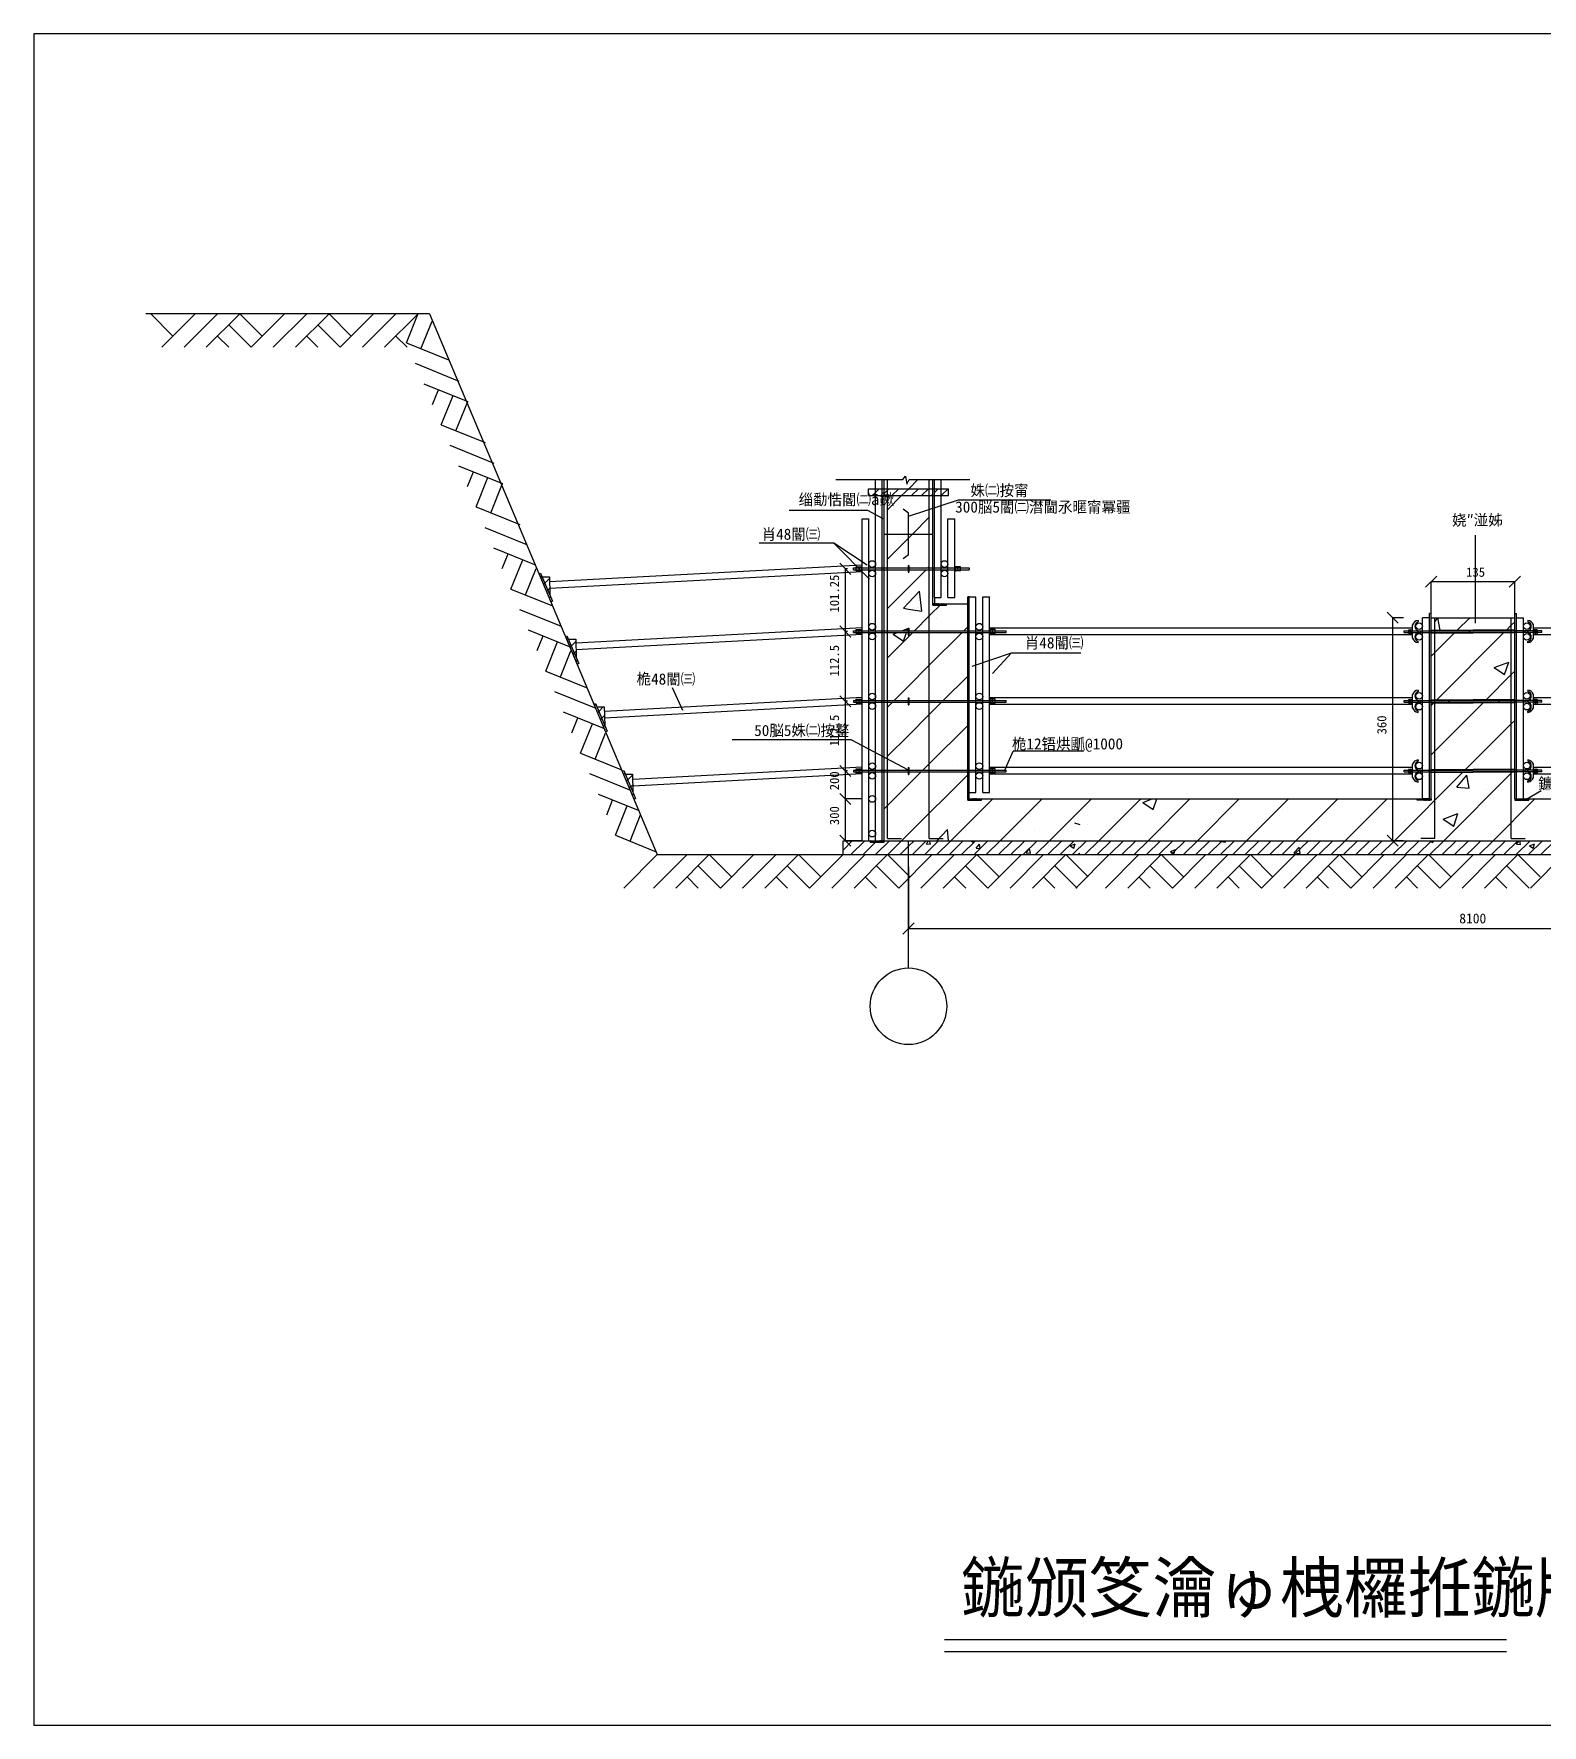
# Model space of a CAD drawing. Header units: metres. Extents: x 0 to 193, y 0 to 136.
# Drawn here: x 0 to 121.7, y 0 to 136.5 of the extents above; entities that cross this region are included whole.
import ezdxf

# ---------------------------------------------------------------- set-up
doc = ezdxf.new("R2010")
doc.units = ezdxf.units.M
doc.layers.add(' ', color=7, linetype='Continuous')

msp = doc.modelspace()

# ---------------------------------------------------------------- linework, layer by layer
at = {"layer": ' '}
for p, q in [((31.93, 113.9), (9.05, 113.9)), ((31.93, 113.9), (50.31, 70.26)), ((64.71, 100.53), (70.12, 100.53)), ((67.35, 99.79), (73.81, 99.79)), ((67.35, 99.23), (67.35, 99.79)), ((67.35, 99.72), (67.41, 99.79)), ((67.91, 99.49), (68.21, 99.79)), ((67.93, 71.38), (67.93, 100.53)), ((68.47, 71.38), (68.47, 100.53)), ((68.61, 71.38), (68.61, 100.53)), ((68.61, 99.39), (68.89, 99.67)), ((68.89, 71.55), (68.89, 100.53)), ((68.89, 99.67), (69, 99.79)), ((69.24, 99.23), (69.8, 99.79)), ((70.03, 99.23), (70.6, 99.79)), ((70.12, 100.53), (70.35, 100.79)), ((70.35, 100.79), (70.45, 100.16)), ((70.45, 100.16), (70.63, 100.53)), ((70.6, 99.79), (71.34, 100.53)), ((70.63, 100.53), (75.53, 100.53)), ((70.83, 99.23), (71.39, 99.79)), ((71.62, 99.23), (72.19, 99.79)), ((72.26, 71.55), (72.26, 100.53)), ((72.55, 90.51), (72.55, 100.53)), ((72.68, 91.01), (72.68, 100.53)), ((72.68, 99.49), (72.98, 99.79)), ((73.22, 91.01), (73.22, 100.53)), ((73.24, 99.26), (73.78, 99.79)), ((73.81, 99.23), (73.81, 99.79)), ((67.35, 99.23), (73.81, 99.23)), ((67.65, 99.23), (67.91, 99.49)), ((68.44, 99.23), (68.47, 99.26)), ((68.89, 98.08), (70.03, 99.23)), ((70.58, 97.57), (74.63, 98.88)), ((72.42, 99.23), (72.55, 99.35)), ((73.22, 99.23), (73.24, 99.26)), ((74.63, 98.88), (82.08, 98.88)), ((67.3, 98.03), (60.95, 98.03)), ((66.85, 71.38), (66.85, 97.35)), ((66.85, 97.35), (67.39, 97.35)), ((68.54, 97.35), (67.3, 98.03)), ((67.39, 71.38), (67.39, 97.35)), ((70.58, 97.82), (70.16, 98.14)), ((70.58, 94.45), (70.58, 97.82)), ((70.92, 96.13), (72.26, 97.48)), ((73.77, 91.01), (73.77, 97.35)), ((73.77, 97.35), (74.31, 97.35)), ((74.31, 91.01), (74.31, 97.35)), ((68.61, 96.13), (72.55, 96.13)), ((68.89, 94.11), (70.55, 95.77)), ((70.6, 95.82), (70.92, 96.13)), ((116.34, 88.94), (116.34, 96.05)), ((64.55, 95.4), (58.54, 95.4)), ((67.26, 93.61), (64.55, 95.4)), ((64.55, 95.4), (67.44, 92.49)), ((69.81, 95.01), (69.81, 95.01)), ((70.58, 94.45), (70.16, 94.13)), ((40.77, 92.91), (40.9, 92.96)), ((40.77, 92.91), (41.72, 90.66)), ((40.9, 92.96), (41.85, 90.71)), ((66.85, 93.63), (41.62, 92.27)), ((66.85, 93.09), (41.63, 91.73)), ((66.14, 93.39), (75.49, 93.39)), ((66.14, 93.25), (66.14, 93.39)), ((66.14, 93.25), (75.49, 93.25)), ((66.37, 93.49), (66.6, 93.49)), ((66.37, 93.15), (66.37, 93.49)), ((66.37, 93.15), (66.6, 93.15)), ((66.6, 93.49), (66.82, 93.49)), ((66.6, 93.15), (66.6, 93.49)), ((66.6, 93.15), (66.6, 93.49)), ((66.6, 93.15), (66.82, 93.15)), ((66.82, 93.52), (66.85, 93.52)), ((66.82, 93.52), (66.82, 93.12)), ((66.82, 93.15), (66.82, 93.49)), ((66.82, 93.12), (66.85, 93.12)), ((66.85, 93.15), (66.85, 93.49)), ((70.55, 93.6), (70.55, 93.04)), ((70.55, 93.6), (70.6, 93.6)), ((70.55, 93.04), (70.6, 93.04)), ((70.58, 91.82), (72.01, 93.25)), ((70.6, 93.6), (70.6, 93.04)), ((72.15, 93.39), (72.26, 93.5)), ((74.34, 93.52), (74.31, 93.52)), ((74.31, 93.15), (74.31, 93.49)), ((74.34, 93.12), (74.31, 93.12)), ((74.34, 93.52), (74.34, 93.12)), ((74.56, 93.49), (74.34, 93.49)), ((74.34, 93.15), (74.34, 93.49)), ((74.56, 93.15), (74.34, 93.15)), ((74.56, 93.15), (74.56, 93.49)), ((74.79, 93.49), (74.56, 93.49)), ((74.79, 93.15), (74.56, 93.15)), ((74.79, 93.15), (74.79, 93.49)), ((75.49, 93.39), (75.49, 93.25)), ((40.89, 92.63), (41, 92.73)), ((41.02, 92.68), (41.61, 92.68)), ((41.13, 92.07), (41.23, 92.17)), ((41.23, 92.17), (41.61, 92.55)), ((41.37, 91.51), (41.47, 91.61)), ((41.47, 91.61), (41.63, 91.77)), ((41.61, 92.68), (41.64, 91.2)), ((68.89, 90.13), (70.58, 91.82)), ((70.58, 90.57), (71.48, 91.51)), ((71.67, 89.91), (71.48, 91.51)), ((41.6, 90.95), (41.7, 91.05)), ((41.72, 90.66), (41.85, 90.71)), ((70.17, 90.14), (70.58, 90.57)), ((70.17, 90.14), (70.58, 90.08)), ((71.3, 90.21), (71.3, 90.21)), ((72.26, 89.53), (73.25, 90.51)), ((72.54, 90.51), (72.54, 90.4)), ((72.64, 90.4), (72.54, 90.5)), ((72.62, 90.4), (72.54, 90.48)), ((72.6, 90.4), (72.54, 90.46)), ((72.58, 90.4), (72.54, 90.44)), ((72.56, 90.4), (72.54, 90.42)), ((72.54, 90.4), (73.66, 90.4)), ((72.54, 90.4), (72.54, 90.4)), ((72.55, 90.51), (75.36, 90.51)), ((72.68, 90.51), (72.55, 90.51)), ((72.66, 90.4), (72.55, 90.51)), ((72.68, 90.4), (72.56, 90.51)), ((72.7, 90.4), (72.58, 90.51)), ((72.72, 90.4), (72.6, 90.51)), ((72.74, 90.4), (72.62, 90.51)), ((72.76, 90.4), (72.64, 90.51)), ((72.78, 90.4), (72.66, 90.51)), ((72.68, 91.01), (73.22, 91.01)), ((72.68, 91.01), (72.68, 90.51)), ((72.8, 90.4), (72.68, 90.51)), ((72.82, 90.4), (72.7, 90.51)), ((72.84, 90.4), (72.72, 90.51)), ((72.86, 90.4), (72.74, 90.51)), ((72.88, 90.4), (72.76, 90.51)), ((72.9, 90.4), (72.78, 90.51)), ((72.92, 90.4), (72.8, 90.51)), ((72.94, 90.4), (72.82, 90.51)), ((72.96, 90.4), (72.84, 90.51)), ((72.98, 90.4), (72.86, 90.51)), ((73, 90.4), (72.88, 90.51)), ((73.02, 90.4), (72.9, 90.51)), ((73.04, 90.4), (72.92, 90.51)), ((73.06, 90.4), (72.94, 90.51)), ((73.08, 90.4), (72.96, 90.51)), ((73.1, 90.4), (72.98, 90.51)), ((73.12, 90.4), (73, 90.51)), ((73.13, 90.4), (73.02, 90.51)), ((73.15, 90.4), (73.04, 90.51)), ((73.17, 90.4), (73.06, 90.51)), ((73.19, 90.4), (73.08, 90.51)), ((73.21, 90.4), (73.1, 90.51)), ((73.23, 90.4), (73.12, 90.51)), ((73.25, 90.4), (73.14, 90.51)), ((73.27, 90.4), (73.16, 90.51)), ((73.29, 90.4), (73.18, 90.51)), ((73.31, 90.4), (73.2, 90.51)), ((73.33, 90.4), (73.22, 90.51)), ((73.35, 90.4), (73.24, 90.51)), ((73.37, 90.4), (73.26, 90.51)), ((73.39, 90.4), (73.28, 90.51)), ((73.41, 90.4), (73.3, 90.51)), ((73.43, 90.4), (73.32, 90.51)), ((73.45, 90.4), (73.34, 90.51)), ((73.47, 90.4), (73.36, 90.51)), ((73.49, 90.4), (73.38, 90.51)), ((73.51, 90.4), (73.4, 90.51)), ((73.53, 90.4), (73.42, 90.51)), ((73.55, 90.4), (73.44, 90.51)), ((73.57, 90.4), (73.46, 90.51)), ((73.59, 90.4), (73.48, 90.51)), ((73.61, 90.4), (73.5, 90.51)), ((73.63, 90.4), (73.52, 90.51)), ((73.65, 90.4), (73.54, 90.51)), ((73.66, 90.41), (73.56, 90.51)), ((73.66, 90.43), (73.58, 90.51)), ((73.66, 90.45), (73.6, 90.51)), ((73.66, 90.47), (73.62, 90.51)), ((73.66, 90.49), (73.64, 90.51)), ((73.66, 90.4), (73.66, 90.51)), ((73.66, 90.51), (73.66, 90.51)), ((73.77, 91.01), (74.31, 91.01)), ((75.36, 74.76), (75.36, 91.06)), ((75.49, 91.06), (75.36, 91.06)), ((75.36, 74.76), (75.36, 90.51)), ((75.49, 74.76), (75.49, 91.06)), ((75.49, 91.06), (76.03, 91.06)), ((76.03, 75.27), (76.03, 91.06)), ((76.57, 75.27), (76.57, 91.06)), ((76.57, 91.06), (77.11, 91.06)), ((77.11, 75.27), (77.11, 91.06)), ((70.58, 90.08), (71.67, 89.91)), ((71.06, 88.33), (72.26, 89.53)), ((72.84, 89.34), (72.84, 89.34)), ((111.26, 87.72), (111.26, 88.8)), ((111.71, 89.16), (111.71, 89.06)), ((112.07, 74.76), (112.07, 89.38)), ((112.63, 89.38), (112.07, 89.38)), ((112.63, 74.76), (112.63, 89.72)), ((112.76, 89.72), (112.63, 89.72)), ((112.76, 74.76), (112.76, 89.72)), ((112.76, 74.76), (112.76, 89.38)), ((112.76, 89.38), (119.51, 89.38)), ((113.05, 71.55), (113.05, 89.38)), ((113.05, 89.05), (113.3, 89.36)), ((113.49, 88.37), (113.3, 89.36)), ((114.86, 88.37), (115.87, 89.38)), ((115.17, 88.84), (115.17, 88.84)), ((118.84, 88.37), (119.23, 88.77)), ((119.23, 71.55), (119.23, 89.38)), ((119.23, 88.77), (119.51, 89.05)), ((119.51, 74.76), (119.51, 89.72)), ((119.51, 89.72), (119.65, 89.72)), ((119.51, 74.76), (119.51, 89.38)), ((119.51, 74.76), (119.51, 89.38)), ((119.65, 74.76), (119.65, 89.72)), ((119.65, 89.38), (120.21, 89.38)), ((120.21, 74.76), (120.21, 89.38)), ((120.57, 89.16), (120.57, 89.06)), ((121.02, 87.72), (121.02, 88.8)), ((42.9, 87.87), (43.02, 87.92)), ((42.9, 87.87), (43.85, 85.62)), ((43.02, 87.92), (43.97, 85.67)), ((43.04, 87.54), (43.14, 87.64)), ((43.14, 87.64), (43.74, 87.64)), ((43.37, 87.08), (43.74, 87.45)), ((66.85, 88.56), (43.74, 87.32)), ((43.74, 87.64), (43.77, 86.15)), ((66.85, 88.02), (43.75, 86.78)), ((66.14, 88.33), (78.47, 88.33)), ((66.14, 88.19), (66.14, 88.33)), ((66.14, 88.19), (78.47, 88.19)), ((66.37, 88.43), (66.6, 88.43)), ((66.37, 88.09), (66.37, 88.43)), ((66.37, 88.09), (66.6, 88.09)), ((66.6, 88.43), (66.82, 88.43)), ((66.6, 88.09), (66.6, 88.43)), ((66.6, 88.09), (66.82, 88.09)), ((66.82, 88.46), (66.82, 88.06)), ((66.82, 88.46), (66.85, 88.46)), ((66.82, 88.09), (66.82, 88.43)), ((66.82, 88.06), (66.85, 88.06)), ((68.89, 86.15), (70.58, 87.84)), ((69.34, 88.05), (69.7, 88.19)), ((69.34, 88.05), (70.18, 87.49)), ((70.05, 88.33), (70.52, 88.51)), ((70.18, 87.49), (70.42, 88.19)), ((70.46, 88.33), (70.52, 88.51)), ((70.55, 88.54), (70.55, 87.98)), ((70.55, 88.54), (70.6, 88.54)), ((70.55, 87.98), (70.6, 87.98)), ((70.58, 87.84), (70.93, 88.19)), ((70.6, 88.54), (70.6, 87.98)), ((72.26, 85.55), (74.91, 88.19)), ((75.04, 88.33), (75.36, 88.64)), ((111.26, 88.53), (77.11, 88.53)), ((77.14, 88.46), (77.11, 88.46)), ((77.14, 88.06), (77.11, 88.06)), ((111.26, 87.99), (77.11, 87.99)), ((77.14, 88.46), (77.14, 88.06)), ((77.37, 88.43), (77.14, 88.43)), ((77.14, 88.09), (77.14, 88.43)), ((77.37, 88.09), (77.14, 88.09)), ((77.59, 88.43), (77.37, 88.43)), ((77.37, 88.09), (77.37, 88.43)), ((77.59, 88.09), (77.37, 88.09)), ((77.59, 88.09), (77.59, 88.43)), ((78.47, 88.19), (78.47, 88.33)), ((110.58, 88.33), (116.14, 88.33)), ((110.58, 88.33), (111.05, 88.33)), ((110.58, 88.19), (110.58, 88.33)), ((110.58, 88.19), (116.14, 88.19)), ((110.58, 88.19), (111.05, 88.19)), ((110.99, 88.39), (111.12, 88.39)), ((110.99, 88.26), (111.12, 88.26)), ((110.99, 88.12), (111.12, 88.12)), ((111.12, 88.39), (111.26, 88.39)), ((111.12, 88.26), (111.26, 88.26)), ((111.12, 88.12), (111.26, 88.12)), ((111.71, 88.33), (112.07, 88.33)), ((111.71, 88.33), (111.71, 88.19)), ((111.71, 88.24), (111.72, 88.26)), ((111.71, 88.19), (112.07, 88.19)), ((111.71, 87.36), (111.71, 87.46)), ((111.72, 88.26), (111.79, 88.33)), ((111.86, 88.19), (111.92, 88.26)), ((111.92, 88.26), (111.99, 88.33)), ((112.05, 88.19), (112.07, 88.2)), ((112.76, 88.37), (116.14, 88.37)), ((112.76, 88.15), (116.14, 88.15)), ((113.05, 86.56), (114.64, 88.15)), ((113.21, 82.75), (118.61, 88.15)), ((115.76, 88.15), (115.81, 88.19)), ((115.81, 88.19), (115.94, 88.33)), ((115.94, 88.33), (115.99, 88.37)), ((119.51, 88.37), (116.14, 88.37)), ((121.7, 88.33), (116.14, 88.33)), ((121.7, 88.19), (116.14, 88.19)), ((119.51, 88.15), (116.14, 88.15)), ((120.57, 88.33), (120.21, 88.33)), ((120.22, 88.19), (120.21, 88.2)), ((120.57, 88.19), (120.21, 88.19)), ((120.35, 88.26), (120.29, 88.33)), ((120.42, 88.19), (120.35, 88.26)), ((120.55, 88.26), (120.49, 88.33)), ((120.57, 88.24), (120.55, 88.26)), ((120.57, 88.33), (120.57, 88.19)), ((120.57, 87.36), (120.57, 87.46)), ((155.69, 88.53), (121.02, 88.53)), ((121.16, 88.39), (121.02, 88.39)), ((121.16, 88.26), (121.02, 88.26)), ((121.16, 88.12), (121.02, 88.12)), ((155.69, 87.99), (121.02, 87.99)), ((121.29, 88.39), (121.16, 88.39)), ((121.29, 88.26), (121.16, 88.26)), ((121.29, 88.12), (121.16, 88.12)), ((121.7, 88.33), (121.22, 88.33)), ((121.7, 88.19), (121.22, 88.19)), ((121.7, 88.19), (121.7, 88.33)), ((43.27, 86.98), (43.37, 87.08)), ((43.51, 86.42), (43.61, 86.52)), ((43.61, 86.52), (43.76, 86.67)), ((75.71, 85.46), (78.89, 86.54)), ((78.89, 86.54), (77.37, 84.87)), ((78.89, 86.54), (84.48, 86.54)), ((112.76, 86.27), (113.05, 86.56)), ((43.74, 85.86), (43.85, 85.96)), ((43.85, 85.62), (43.97, 85.67)), ((70.58, 83.86), (72.26, 85.55)), ((73.39, 82.7), (75.36, 84.67)), ((117.19, 82.75), (119.23, 84.79)), ((117.85, 85.35), (119.03, 85.8)), ((117.85, 85.35), (118.69, 84.79)), ((118.69, 84.79), (119.03, 85.8)), ((119.23, 84.79), (119.51, 85.07)), ((52.38, 81.88), (51.54, 83.71)), ((69.42, 82.7), (70.58, 83.86)), ((70.08, 84.12), (70.08, 84.12)), ((111.71, 83.53), (111.71, 83.43)), ((120.57, 83.53), (120.57, 83.43)), ((45.2, 82.41), (45.32, 82.46)), ((45.2, 82.41), (46.14, 80.16)), ((45.25, 82.28), (45.35, 82.38)), ((45.32, 82.46), (46.27, 80.21)), ((45.44, 82.18), (46.03, 82.18)), ((45.59, 81.82), (45.95, 82.18)), ((46.03, 82.18), (46.07, 80.69)), ((66.85, 82.94), (46.04, 81.82)), ((66.85, 82.4), (46.05, 81.28)), ((66.14, 82.7), (78.47, 82.7)), ((66.14, 82.7), (66.14, 82.57)), ((66.14, 82.57), (78.47, 82.57)), ((66.37, 82.47), (66.37, 82.8)), ((66.37, 82.8), (66.6, 82.8)), ((66.37, 82.47), (66.6, 82.47)), ((66.6, 82.8), (66.82, 82.8)), ((66.6, 82.47), (66.6, 82.8)), ((66.6, 82.47), (66.82, 82.47)), ((66.82, 82.84), (66.82, 82.43)), ((66.82, 82.84), (66.85, 82.84)), ((66.82, 82.47), (66.82, 82.8)), ((66.82, 82.43), (66.85, 82.43)), ((68.89, 82.17), (69.28, 82.57)), ((70.55, 82.92), (70.6, 82.92)), ((70.55, 82.92), (70.55, 82.35)), ((70.55, 82.35), (70.6, 82.35)), ((70.6, 82.92), (70.6, 82.35)), ((72.26, 81.57), (73.26, 82.57)), ((72.62, 83.24), (72.62, 83.24)), ((111.26, 82.9), (77.11, 82.9)), ((77.14, 82.84), (77.11, 82.84)), ((77.14, 82.43), (77.11, 82.43)), ((111.26, 82.36), (77.11, 82.36)), ((77.14, 82.84), (77.14, 82.43)), ((77.37, 82.8), (77.14, 82.8)), ((77.14, 82.47), (77.14, 82.8)), ((77.37, 82.47), (77.14, 82.47)), ((77.59, 82.8), (77.37, 82.8)), ((77.37, 82.47), (77.37, 82.8)), ((77.59, 82.47), (77.37, 82.47)), ((77.59, 82.47), (77.59, 82.8)), ((78.47, 82.57), (78.47, 82.7)), ((110.58, 82.7), (116.14, 82.7)), ((110.58, 82.7), (111.05, 82.7)), ((110.58, 82.57), (110.58, 82.7)), ((110.58, 82.57), (116.14, 82.57)), ((110.58, 82.57), (111.05, 82.57)), ((110.99, 82.77), (111.12, 82.77)), ((110.99, 82.63), (111.12, 82.63)), ((110.99, 82.5), (111.12, 82.5)), ((111.12, 82.77), (111.26, 82.77)), ((111.12, 82.63), (111.26, 82.63)), ((111.12, 82.5), (111.26, 82.5)), ((111.26, 82.09), (111.26, 83.17)), ((111.71, 82.7), (111.71, 82.57)), ((111.71, 82.7), (112.07, 82.7)), ((111.71, 82.62), (111.72, 82.63)), ((111.71, 82.57), (112.07, 82.57)), ((111.72, 82.63), (111.79, 82.7)), ((111.86, 82.57), (111.92, 82.63)), ((111.92, 82.63), (111.99, 82.7)), ((112.05, 82.57), (112.07, 82.58)), ((112.76, 82.75), (116.14, 82.75)), ((112.76, 82.52), (116.14, 82.52)), ((112.76, 82.3), (112.99, 82.52)), ((113.05, 78.6), (116.97, 82.52)), ((114.01, 83.2), (114.01, 83.2)), ((114.16, 82.57), (114.29, 82.7)), ((115.12, 82.21), (115.12, 82.21)), ((119.51, 82.75), (116.14, 82.75)), ((121.7, 82.7), (116.14, 82.7)), ((121.7, 82.57), (116.14, 82.57)), ((119.51, 82.52), (116.14, 82.52)), ((117.12, 83.02), (117.12, 83.02)), ((118.14, 82.57), (118.27, 82.7)), ((120.57, 82.7), (120.21, 82.7)), ((120.22, 82.57), (120.21, 82.58)), ((120.57, 82.57), (120.21, 82.57)), ((120.35, 82.63), (120.29, 82.7)), ((120.42, 82.57), (120.35, 82.63)), ((120.55, 82.63), (120.49, 82.7)), ((120.57, 82.62), (120.55, 82.63)), ((120.57, 82.7), (120.57, 82.57)), ((121.02, 82.09), (121.02, 83.17)), ((155.69, 82.9), (121.02, 82.9)), ((121.16, 82.77), (121.02, 82.77)), ((121.16, 82.63), (121.02, 82.63)), ((121.16, 82.5), (121.02, 82.5)), ((155.69, 82.36), (121.02, 82.36)), ((121.29, 82.77), (121.16, 82.77)), ((121.29, 82.63), (121.16, 82.63)), ((121.29, 82.5), (121.16, 82.5)), ((121.7, 82.7), (121.22, 82.7)), ((121.7, 82.57), (121.22, 82.57)), ((121.7, 82.57), (121.7, 82.7)), ((45.49, 81.72), (45.59, 81.82)), ((45.72, 81.16), (45.83, 81.26)), ((45.83, 81.26), (46.05, 81.49)), ((45.96, 80.6), (46.06, 80.7)), ((46.06, 80.7), (46.06, 80.71)), ((70.58, 79.88), (72.26, 81.57)), ((72.26, 77.59), (75.36, 80.69)), ((111.71, 81.73), (111.71, 81.84)), ((115.54, 77.12), (119.23, 80.81)), ((119.23, 80.81), (119.51, 81.09)), ((120.57, 81.73), (120.57, 81.84)), ((46.14, 80.16), (46.27, 80.21)), ((65.96, 79.51), (56.35, 79.51)), ((70.58, 77.08), (65.96, 79.51)), ((68.89, 78.2), (70.58, 79.88)), ((70.6, 80.14), (70.6, 80.14)), ((78.33, 77.01), (79.03, 78.6)), ((84.74, 78.6), (79.03, 78.6)), ((111.71, 77.91), (111.71, 77.81)), ((112.76, 78.32), (113.05, 78.6)), ((120.57, 77.91), (120.57, 77.81)), ((47.48, 76.99), (47.6, 77.04)), ((47.48, 76.99), (48.43, 74.74)), ((47.58, 76.74), (47.69, 76.84)), ((47.6, 77.04), (48.55, 74.79)), ((47.72, 76.76), (48.32, 76.76)), ((47.92, 76.28), (48.32, 76.67)), ((48.32, 76.76), (48.35, 75.27)), ((66.85, 77.31), (48.33, 76.32)), ((66.85, 76.77), (48.34, 75.78)), ((66.14, 77.08), (78.47, 77.08)), ((66.14, 77.08), (66.14, 76.94)), ((66.14, 76.94), (78.47, 76.94)), ((66.37, 77.18), (66.6, 77.18)), ((66.37, 76.84), (66.37, 77.18)), ((66.37, 76.84), (66.6, 76.84)), ((66.6, 77.18), (66.82, 77.18)), ((66.6, 76.84), (66.6, 77.18)), ((66.6, 76.84), (66.82, 76.84)), ((66.82, 77.21), (66.85, 77.21)), ((66.82, 77.21), (66.82, 76.81)), ((66.82, 76.81), (66.85, 76.81)), ((70.55, 77.29), (70.6, 77.29)), ((70.55, 77.29), (70.55, 76.73)), ((70.55, 76.73), (70.6, 76.73)), ((70.58, 75.91), (71.61, 76.94)), ((70.58, 71.93), (75.36, 76.71)), ((70.6, 77.29), (70.6, 76.73)), ((71.75, 77.08), (72.26, 77.59)), ((72.18, 77.42), (72.18, 77.42)), ((74.57, 77.42), (74.57, 77.42)), ((74.64, 76.44), (74.64, 76.44)), ((111.26, 77.28), (77.11, 77.28)), ((77.14, 77.21), (77.11, 77.21)), ((77.14, 76.81), (77.11, 76.81)), ((111.26, 76.74), (77.11, 76.74)), ((77.14, 77.21), (77.14, 76.81)), ((77.37, 77.18), (77.14, 77.18)), ((77.37, 76.84), (77.14, 76.84)), ((77.59, 77.18), (77.37, 77.18)), ((77.37, 76.84), (77.37, 77.18)), ((77.59, 76.84), (77.37, 76.84)), ((77.59, 76.84), (77.59, 77.18)), ((78.47, 76.94), (78.47, 77.08)), ((109.81, 71.38), (115.32, 76.9)), ((110.58, 77.08), (116.14, 77.08)), ((110.58, 77.08), (111.05, 77.08)), ((110.58, 76.94), (110.58, 77.08)), ((110.58, 76.94), (116.14, 76.94)), ((110.58, 76.94), (111.05, 76.94)), ((110.99, 77.14), (111.12, 77.14)), ((110.99, 77.01), (111.12, 77.01)), ((110.99, 76.87), (111.12, 76.87)), ((111.12, 77.14), (111.26, 77.14)), ((111.12, 77.01), (111.26, 77.01)), ((111.12, 76.87), (111.26, 76.87)), ((111.26, 76.47), (111.26, 77.55)), ((111.71, 77.08), (112.07, 77.08)), ((111.71, 77.08), (111.71, 76.94)), ((111.71, 76.99), (111.72, 77.01)), ((111.71, 76.94), (112.07, 76.94)), ((111.72, 77.01), (111.79, 77.08)), ((111.86, 76.94), (111.92, 77.01)), ((111.92, 77.01), (111.99, 77.08)), ((112.05, 76.94), (112.07, 76.95)), ((112.76, 77.12), (116.14, 77.12)), ((112.76, 76.9), (116.14, 76.9)), ((113.78, 71.38), (119.3, 76.9)), ((114.83, 75.7), (115.64, 76.67)), ((115.84, 75.61), (115.64, 76.67)), ((119.51, 77.12), (116.14, 77.12)), ((121.7, 77.08), (116.14, 77.08)), ((121.7, 76.94), (116.14, 76.94)), ((119.51, 76.9), (116.14, 76.9)), ((120.57, 77.08), (120.21, 77.08)), ((120.22, 76.94), (120.21, 76.95)), ((120.57, 76.94), (120.21, 76.94)), ((120.35, 77.01), (120.29, 77.08)), ((120.42, 76.94), (120.35, 77.01)), ((120.55, 77.01), (120.49, 77.08)), ((120.57, 76.99), (120.55, 77.01)), ((120.57, 77.08), (120.57, 76.94)), ((121.02, 76.47), (121.02, 77.55)), ((155.69, 77.28), (121.02, 77.28)), ((121.16, 77.14), (121.02, 77.14)), ((121.16, 77.01), (121.02, 77.01)), ((121.16, 76.87), (121.02, 76.87)), ((155.69, 76.74), (121.02, 76.74)), ((121.29, 77.14), (121.16, 77.14)), ((121.29, 77.01), (121.16, 77.01)), ((121.29, 76.87), (121.16, 76.87)), ((121.7, 77.08), (121.22, 77.08)), ((121.7, 76.94), (121.22, 76.94)), ((121.7, 76.94), (121.7, 77.08)), ((47.82, 76.18), (47.92, 76.28)), ((48.06, 75.62), (48.16, 75.72)), ((48.16, 75.72), (48.33, 75.9)), ((48.29, 75.06), (48.4, 75.16)), ((68.61, 73.94), (70.58, 75.91)), ((75.49, 75.27), (76.03, 75.27)), ((76.57, 75.27), (77.11, 75.27)), ((111.71, 76.11), (111.71, 76.21)), ((114.83, 75.7), (115.84, 75.61)), ((117.22, 75.52), (117.22, 75.52)), ((120.39, 74.7), (121.64, 75.43)), ((120.57, 76.11), (120.57, 76.21)), ((48.43, 74.74), (48.55, 74.79)), ((74.01, 71.38), (77.38, 74.76)), ((75.36, 74.76), (84.4, 74.76)), ((75.36, 74.76), (75.36, 74.65)), ((75.46, 74.65), (75.36, 74.75)), ((75.44, 74.65), (75.36, 74.73)), ((75.42, 74.65), (75.36, 74.71)), ((75.4, 74.65), (75.36, 74.69)), ((75.38, 74.65), (75.36, 74.67)), ((75.36, 74.65), (76.48, 74.65)), ((75.36, 74.65), (75.36, 74.65)), ((75.48, 74.65), (75.37, 74.76)), ((75.5, 74.65), (75.39, 74.76)), ((75.52, 74.65), (75.41, 74.76)), ((75.54, 74.65), (75.43, 74.76)), ((75.56, 74.65), (75.45, 74.76)), ((75.58, 74.65), (75.47, 74.76)), ((75.6, 74.65), (75.49, 74.76)), ((75.62, 74.65), (75.51, 74.76)), ((75.64, 74.65), (75.53, 74.76)), ((75.66, 74.65), (75.55, 74.76)), ((75.68, 74.65), (75.57, 74.76)), ((75.7, 74.65), (75.59, 74.76)), ((75.72, 74.65), (75.61, 74.76)), ((75.74, 74.65), (75.63, 74.76)), ((75.76, 74.65), (75.64, 74.76)), ((75.78, 74.65), (75.66, 74.76)), ((75.8, 74.65), (75.68, 74.76)), ((75.82, 74.65), (75.7, 74.76)), ((75.84, 74.65), (75.72, 74.76)), ((75.86, 74.65), (75.74, 74.76)), ((75.88, 74.65), (75.76, 74.76)), ((75.9, 74.65), (75.78, 74.76)), ((75.92, 74.65), (75.8, 74.76)), ((75.94, 74.65), (75.82, 74.76)), ((75.96, 74.65), (75.84, 74.76)), ((75.98, 74.65), (75.86, 74.76)), ((76, 74.65), (75.88, 74.76)), ((76.02, 74.65), (75.9, 74.76)), ((76.04, 74.65), (75.92, 74.76)), ((76.06, 74.65), (75.94, 74.76)), ((76.08, 74.65), (75.96, 74.76)), ((76.1, 74.65), (75.98, 74.76)), ((76.12, 74.65), (76, 74.76)), ((76.14, 74.65), (76.02, 74.76)), ((76.16, 74.65), (76.04, 74.76)), ((76.18, 74.65), (76.06, 74.76)), ((76.2, 74.65), (76.08, 74.76)), ((76.21, 74.65), (76.1, 74.76)), ((76.23, 74.65), (76.12, 74.76)), ((76.25, 74.65), (76.14, 74.76)), ((76.27, 74.65), (76.16, 74.76)), ((76.29, 74.65), (76.18, 74.76)), ((76.31, 74.65), (76.2, 74.76)), ((76.33, 74.65), (76.22, 74.76)), ((76.35, 74.65), (76.24, 74.76)), ((76.25, 73.93), (76.25, 73.93)), ((76.37, 74.65), (76.26, 74.76)), ((76.39, 74.65), (76.28, 74.76)), ((76.41, 74.65), (76.3, 74.76)), ((76.43, 74.65), (76.32, 74.76)), ((76.45, 74.65), (76.34, 74.76)), ((76.47, 74.65), (76.36, 74.76)), ((76.48, 74.66), (76.38, 74.76)), ((76.48, 74.68), (76.4, 74.76)), ((76.48, 74.7), (76.42, 74.76)), ((76.48, 74.72), (76.44, 74.76)), ((76.48, 74.74), (76.46, 74.76)), ((76.48, 74.65), (76.48, 74.76)), ((76.48, 74.76), (76.48, 74.76)), ((77.99, 71.38), (81.36, 74.76)), ((81.96, 71.38), (85.34, 74.76)), ((84.4, 74.76), (112.76, 74.76)), ((85.94, 71.38), (89.32, 74.76)), ((89.49, 74.47), (90.25, 74.76)), ((89.49, 74.47), (90.33, 73.9)), ((89.92, 71.38), (93.29, 74.76)), ((90.33, 73.9), (90.62, 74.76)), ((93.9, 71.38), (97.27, 74.76)), ((97.87, 71.38), (101.25, 74.76)), ((100.77, 73.91), (100.77, 73.91)), ((101.85, 71.38), (105.23, 74.76)), ((105.83, 71.38), (109.2, 74.76)), ((111.64, 74.65), (111.64, 74.76)), ((111.64, 74.76), (111.64, 74.76)), ((111.64, 74.74), (111.66, 74.76)), ((111.64, 74.72), (111.68, 74.76)), ((111.64, 74.7), (111.7, 74.76)), ((111.64, 74.68), (111.72, 74.76)), ((111.64, 74.66), (111.74, 74.76)), ((112.76, 74.65), (111.64, 74.65)), ((111.65, 74.65), (111.76, 74.76)), ((111.67, 74.65), (111.78, 74.76)), ((111.69, 74.65), (111.8, 74.76)), ((111.71, 74.65), (111.82, 74.76)), ((111.73, 74.65), (111.84, 74.76)), ((111.75, 74.65), (111.86, 74.76)), ((111.77, 74.65), (111.88, 74.76)), ((111.79, 74.65), (111.9, 74.76)), ((111.81, 74.65), (111.92, 74.76)), ((111.83, 74.65), (111.94, 74.76)), ((111.85, 74.65), (111.96, 74.76)), ((111.87, 74.65), (111.98, 74.76)), ((111.89, 74.65), (112, 74.76)), ((111.91, 74.65), (112.02, 74.76)), ((111.93, 74.65), (112.04, 74.76)), ((111.95, 74.65), (112.06, 74.76)), ((111.97, 74.65), (112.08, 74.76)), ((111.99, 74.65), (112.1, 74.76)), ((112.01, 74.65), (112.12, 74.76)), ((112.03, 74.65), (112.14, 74.76)), ((112.05, 74.65), (112.16, 74.76)), ((112.63, 74.76), (112.07, 74.76)), ((112.07, 74.65), (112.18, 74.76)), ((112.09, 74.65), (112.2, 74.76)), ((112.11, 74.65), (112.22, 74.76)), ((112.13, 74.65), (112.24, 74.76)), ((112.15, 74.65), (112.26, 74.76)), ((112.17, 74.65), (112.28, 74.76)), ((112.18, 74.65), (112.3, 74.76)), ((112.2, 74.65), (112.32, 74.76)), ((112.22, 74.65), (112.34, 74.76)), ((112.24, 74.65), (112.36, 74.76)), ((112.26, 74.65), (112.38, 74.76)), ((112.28, 74.65), (112.4, 74.76)), ((112.3, 74.65), (112.42, 74.76)), ((112.32, 74.65), (112.44, 74.76)), ((112.34, 74.65), (112.46, 74.76)), ((112.36, 74.65), (112.48, 74.76)), ((112.38, 74.65), (112.5, 74.76)), ((112.4, 74.65), (112.52, 74.76)), ((112.42, 74.65), (112.54, 74.76)), ((112.44, 74.65), (112.56, 74.76)), ((112.46, 74.65), (112.58, 74.76)), ((112.48, 74.65), (112.6, 74.76)), ((112.5, 74.65), (112.62, 74.76)), ((112.52, 74.65), (112.64, 74.76)), ((112.54, 74.65), (112.66, 74.76)), ((112.56, 74.65), (112.68, 74.76)), ((112.58, 74.65), (112.7, 74.76)), ((112.6, 74.65), (112.72, 74.76)), ((112.62, 74.65), (112.74, 74.76)), ((112.64, 74.65), (112.75, 74.76)), ((112.66, 74.65), (112.76, 74.75)), ((112.68, 74.65), (112.76, 74.73)), ((112.7, 74.65), (112.76, 74.71)), ((112.72, 74.65), (112.76, 74.69)), ((112.74, 74.65), (112.76, 74.67)), ((112.76, 74.76), (112.76, 74.65)), ((112.76, 74.65), (112.76, 74.65)), ((117.76, 71.38), (121.14, 74.76)), ((119.19, 74.11), (119.19, 74.11)), ((119.51, 74.76), (138.81, 74.76)), ((119.51, 74.76), (119.51, 74.65)), ((119.62, 74.65), (119.51, 74.75)), ((119.6, 74.65), (119.51, 74.73)), ((119.58, 74.65), (119.51, 74.71)), ((119.56, 74.65), (119.51, 74.69)), ((119.54, 74.65), (119.51, 74.67)), ((119.51, 74.65), (120.64, 74.65)), ((119.52, 74.65), (119.51, 74.65)), ((119.64, 74.65), (119.52, 74.76)), ((119.66, 74.65), (119.54, 74.76)), ((119.68, 74.65), (119.56, 74.76)), ((119.69, 74.65), (119.58, 74.76)), ((119.71, 74.65), (119.6, 74.76)), ((119.73, 74.65), (119.62, 74.76)), ((119.75, 74.65), (119.64, 74.76)), ((119.65, 74.76), (120.21, 74.76)), ((119.77, 74.65), (119.66, 74.76)), ((119.79, 74.65), (119.68, 74.76)), ((119.81, 74.65), (119.7, 74.76)), ((119.83, 74.65), (119.72, 74.76)), ((119.85, 74.65), (119.74, 74.76)), ((119.87, 74.65), (119.76, 74.76)), ((119.89, 74.65), (119.78, 74.76)), ((119.91, 74.65), (119.8, 74.76)), ((119.93, 74.65), (119.82, 74.76)), ((119.95, 74.65), (119.84, 74.76)), ((119.97, 74.65), (119.86, 74.76)), ((119.99, 74.65), (119.88, 74.76)), ((120.01, 74.65), (119.9, 74.76)), ((120.03, 74.65), (119.92, 74.76)), ((120.05, 74.65), (119.94, 74.76)), ((120.07, 74.65), (119.96, 74.76)), ((120.09, 74.65), (119.98, 74.76)), ((120.11, 74.65), (120, 74.76)), ((120.13, 74.65), (120.02, 74.76)), ((120.15, 74.65), (120.04, 74.76)), ((120.17, 74.65), (120.06, 74.76)), ((120.19, 74.65), (120.08, 74.76)), ((120.21, 74.65), (120.1, 74.76)), ((120.23, 74.65), (120.12, 74.76)), ((120.25, 74.65), (120.14, 74.76)), ((120.27, 74.65), (120.16, 74.76)), ((120.29, 74.65), (120.18, 74.76)), ((120.31, 74.65), (120.2, 74.76)), ((120.33, 74.65), (120.22, 74.76)), ((120.35, 74.65), (120.24, 74.76)), ((120.37, 74.65), (120.26, 74.76)), ((120.39, 74.65), (120.28, 74.76)), ((120.41, 74.65), (120.3, 74.76)), ((120.43, 74.65), (120.32, 74.76)), ((120.45, 74.65), (120.34, 74.76)), ((120.47, 74.65), (120.36, 74.76)), ((120.49, 74.65), (120.38, 74.76)), ((120.51, 74.65), (120.4, 74.76)), ((120.53, 74.65), (120.42, 74.76)), ((120.55, 74.65), (120.44, 74.76)), ((120.57, 74.65), (120.46, 74.76)), ((120.59, 74.65), (120.48, 74.76)), ((120.61, 74.65), (120.5, 74.76)), ((120.63, 74.65), (120.52, 74.76)), ((120.64, 74.66), (120.54, 74.76)), ((120.64, 74.68), (120.56, 74.76)), ((120.64, 74.7), (120.58, 74.76)), ((120.64, 74.72), (120.6, 74.76)), ((120.64, 74.74), (120.62, 74.76)), ((120.64, 74.65), (120.64, 74.76)), ((120.64, 74.76), (120.64, 74.76)), ((83.99, 72.83), (84.42, 72.69)), ((85.02, 72.72), (85.02, 72.72)), ((91.41, 73.57), (91.41, 73.57)), ((110.66, 73.03), (110.66, 73.03)), ((113.74, 73.11), (114.92, 73.57)), ((113.74, 73.11), (114.58, 72.55)), ((114.58, 72.55), (114.92, 73.57)), ((65.3, 71.38), (84.42, 71.38)), ((65.3, 70.26), (65.3, 71.38)), ((65.3, 70.63), (66.05, 71.38)), ((65.92, 70.26), (67.05, 71.38)), ((66.92, 70.26), (68.04, 71.38)), ((67.48, 71.38), (67.48, 71.27)), ((67.58, 71.27), (67.48, 71.37)), ((67.56, 71.27), (67.48, 71.35)), ((67.54, 71.27), (67.48, 71.33)), ((67.52, 71.27), (67.48, 71.31)), ((67.5, 71.27), (67.48, 71.29)), ((67.48, 71.27), (68.61, 71.27)), ((67.48, 71.27), (67.48, 71.27)), ((67.6, 71.27), (67.49, 71.38)), ((67.62, 71.27), (67.51, 71.38)), ((67.64, 71.27), (67.53, 71.38)), ((67.66, 71.27), (67.55, 71.38)), ((67.68, 71.27), (67.57, 71.38)), ((67.7, 71.27), (67.59, 71.38)), ((67.72, 71.27), (67.61, 71.38)), ((67.74, 71.27), (67.63, 71.38)), ((67.76, 71.27), (67.65, 71.38)), ((67.78, 71.27), (67.67, 71.38)), ((67.8, 71.27), (67.69, 71.38)), ((67.82, 71.27), (67.71, 71.38)), ((67.84, 71.27), (67.73, 71.38)), ((67.86, 71.27), (67.75, 71.38)), ((67.88, 71.27), (67.77, 71.38)), ((67.9, 71.27), (67.79, 71.38)), ((67.92, 71.27), (67.81, 71.38)), ((67.94, 71.27), (67.83, 71.38)), ((67.96, 71.27), (67.85, 71.38)), ((67.98, 71.27), (67.87, 71.38)), ((68, 71.27), (67.89, 71.38)), ((68.02, 71.27), (67.91, 71.38)), ((67.91, 70.26), (69.04, 71.38)), ((68.04, 71.27), (67.93, 71.38)), ((68.06, 71.27), (67.95, 71.38)), ((68.08, 71.27), (67.97, 71.38)), ((68.1, 71.27), (67.99, 71.38)), ((68.12, 71.27), (68.01, 71.38)), ((68.14, 71.27), (68.03, 71.38)), ((68.16, 71.27), (68.05, 71.38)), ((68.18, 71.27), (68.07, 71.38)), ((68.2, 71.27), (68.09, 71.38)), ((68.22, 71.27), (68.11, 71.38)), ((68.24, 71.27), (68.13, 71.38)), ((68.26, 71.27), (68.15, 71.38)), ((68.28, 71.27), (68.17, 71.38)), ((68.3, 71.27), (68.19, 71.38)), ((68.32, 71.27), (68.21, 71.38)), ((68.34, 71.27), (68.22, 71.38)), ((68.36, 71.27), (68.24, 71.38)), ((68.38, 71.27), (68.26, 71.38)), ((68.4, 71.27), (68.28, 71.38)), ((68.42, 71.27), (68.3, 71.38)), ((68.44, 71.27), (68.32, 71.38)), ((68.46, 71.27), (68.34, 71.38)), ((68.48, 71.27), (68.36, 71.38)), ((68.5, 71.27), (68.38, 71.38)), ((68.52, 71.27), (68.4, 71.38)), ((68.54, 71.27), (68.42, 71.38)), ((68.56, 71.27), (68.44, 71.38)), ((68.58, 71.27), (68.46, 71.38)), ((68.6, 71.27), (68.48, 71.38)), ((68.61, 71.28), (68.5, 71.38)), ((68.61, 71.3), (68.52, 71.38)), ((68.61, 71.32), (68.54, 71.38)), ((68.61, 71.34), (68.56, 71.38)), ((68.61, 71.36), (68.58, 71.38)), ((68.61, 71.38), (68.6, 71.38)), ((68.61, 71.27), (68.61, 71.38)), ((68.89, 71.55), (70.01, 71.55)), ((68.91, 70.26), (70.03, 71.38)), ((70.03, 71.38), (70.58, 71.93)), ((70.39, 71.25), (70.39, 71.25)), ((70.58, 61.11), (70.58, 71.38)), ((70.58, 70.93), (71.03, 71.38)), ((70.9, 70.26), (72.02, 71.38)), ((71.89, 70.26), (73.01, 71.38)), ((72.01, 71.12), (72.23, 71.38)), ((72.01, 71.12), (72.35, 71.09)), ((72.26, 71.55), (73.39, 71.55)), ((72.28, 71.22), (72.28, 71.22)), ((72.35, 71.09), (72.29, 71.38)), ((72.86, 71.38), (73.72, 72.28)), ((72.88, 70.26), (74.01, 71.38)), ((72.97, 71.14), (72.97, 71.14)), ((73.82, 71.38), (73.72, 72.28)), ((73.88, 70.26), (75, 71.38)), ((74.87, 70.26), (76, 71.38)), ((75.6, 71.38), (75.83, 71.23)), ((75.83, 71.23), (75.89, 71.38)), ((75.87, 70.26), (76.99, 71.38)), ((76.05, 70.77), (76.32, 71.09)), ((76.38, 70.74), (76.32, 71.09)), ((76.86, 70.26), (77.99, 71.38)), ((77.86, 70.26), (78.98, 71.38)), ((78.85, 70.26), (79.98, 71.38)), ((79.84, 70.26), (80.97, 71.38)), ((80.79, 72.17), (80.79, 72.17)), ((80.84, 70.26), (81.96, 71.38)), ((81.5, 71.29), (81.5, 71.29)), ((81.83, 70.26), (82.96, 71.38)), ((82.83, 70.26), (83.95, 71.38)), ((83.64, 70.96), (84.03, 71.12)), ((83.82, 70.26), (84.95, 71.38)), ((83.92, 70.78), (84.03, 71.12)), ((84.42, 71.38), (138.81, 71.38)), ((84.51, 71.17), (84.51, 71.17)), ((84.78, 71.37), (84.78, 71.37)), ((84.82, 70.26), (85.94, 71.38)), ((85.81, 70.26), (86.94, 71.38)), ((86.81, 70.26), (87.93, 71.38)), ((87.51, 71.04), (87.51, 71.04)), ((87.8, 70.26), (88.92, 71.38)), ((88.79, 70.26), (89.92, 71.38)), ((89.22, 71.25), (89.22, 71.25)), ((89.79, 70.26), (90.91, 71.38)), ((90.78, 70.26), (91.91, 71.38)), ((90.93, 72.22), (90.93, 72.22)), ((91.78, 70.26), (92.9, 71.38)), ((92.77, 70.26), (93.9, 71.38)), ((93.77, 70.26), (94.89, 71.38)), ((94.76, 70.26), (95.89, 71.38)), ((95.67, 71.34), (95.71, 71.38)), ((95.67, 71.34), (96.17, 71.27)), ((95.75, 70.26), (96.88, 71.38)), ((96.17, 71.27), (96.16, 71.38)), ((96.2, 71.04), (96.2, 71.04)), ((96.75, 70.26), (97.87, 71.38)), ((97.74, 70.26), (98.87, 71.38)), ((98.74, 70.26), (99.86, 71.38)), ((99.73, 70.26), (100.86, 71.38)), ((100.73, 70.26), (101.85, 71.38)), ((101.72, 70.26), (102.85, 71.38)), ((102, 71.84), (102, 71.84)), ((102.72, 70.26), (103.84, 71.38)), ((103.33, 71.09), (103.33, 71.09)), ((103.71, 70.26), (104.83, 71.38)), ((104.7, 70.26), (105.83, 71.38)), ((105.46, 71.37), (105.46, 71.37)), ((105.7, 70.26), (106.82, 71.38)), ((106.69, 70.26), (107.82, 71.38)), ((107.69, 70.26), (108.81, 71.38)), ((108.68, 70.26), (109.81, 71.38)), ((109.68, 70.26), (110.8, 71.38)), ((110.59, 71.16), (110.59, 71.16)), ((110.67, 70.26), (111.8, 71.38)), ((111.66, 70.26), (112.79, 71.38)), ((113.05, 71.55), (111.92, 71.55)), ((112.66, 70.26), (113.78, 71.38)), ((112.68, 71.38), (112.89, 71.24)), ((112.89, 71.24), (112.94, 71.38)), ((113.65, 70.26), (114.78, 71.38)), ((114.65, 70.26), (115.77, 71.38)), ((116.14, 70.76), (116.77, 71.38)), ((116.64, 70.26), (117.76, 71.38)), ((117.63, 70.26), (118.76, 71.38)), ((118.16, 71.02), (118.16, 71.02)), ((118.63, 70.26), (119.75, 71.38)), ((119.23, 71.55), (120.36, 71.55)), ((119.62, 70.26), (120.74, 71.38)), ((119.65, 71.11), (119.87, 71.38)), ((119.65, 71.11), (119.98, 71.08)), ((119.98, 71.08), (119.93, 71.38)), ((120.61, 70.26), (121.74, 71.38)), ((120.7, 70.98), (121.09, 71.13)), ((120.7, 70.98), (120.98, 70.79)), ((120.98, 70.79), (121.09, 71.13)), ((121.61, 70.26), (122.73, 71.38)), ((50.31, 70.26), (84.42, 70.26)), ((67.54, 70.89), (67.54, 70.89)), ((69, 70.66), (69, 70.66)), ((69.43, 70.67), (69.43, 70.67)), ((69.9, 70.26), (70.58, 70.93)), ((70.83, 70.86), (70.83, 70.86)), ((76.05, 70.77), (76.38, 70.74)), ((78.97, 70.55), (78.97, 70.55)), ((80.08, 70.41), (80.35, 70.74)), ((80.08, 70.41), (80.42, 70.38)), ((80.42, 70.38), (80.35, 70.74)), ((80.99, 70.38), (80.99, 70.38)), ((81.89, 70.97), (81.89, 70.97)), ((82.13, 70.32), (82.13, 70.32)), ((83.54, 70.51), (83.54, 70.51)), ((83.64, 70.96), (83.92, 70.78)), ((84.27, 70.94), (84.27, 70.94)), ((84.28, 70.26), (84.39, 70.38)), ((84.41, 70.26), (84.39, 70.38)), ((84.42, 70.26), (178.01, 70.26)), ((85.67, 70.79), (85.67, 70.79)), ((86.79, 70.26), (120.9, 70.26)), ((90.47, 70.28), (90.47, 70.28)), ((90.51, 70.91), (90.51, 70.91)), ((91.72, 70.51), (92.12, 70.66)), ((91.72, 70.51), (92, 70.32)), ((92, 70.32), (92.12, 70.66)), ((93.36, 70.68), (93.36, 70.68)), ((93.51, 70.79), (93.51, 70.79)), ((96.52, 70.66), (96.52, 70.66)), ((98.37, 70.44), (98.37, 70.44)), ((99.52, 70.53), (99.52, 70.53)), ((100.44, 70.4), (100.44, 70.4)), ((101.68, 70.41), (102.11, 70.87)), ((101.68, 70.41), (102.18, 70.34)), ((101.92, 70.9), (101.92, 70.9)), ((102.18, 70.34), (102.11, 70.87)), ((102.52, 70.41), (102.52, 70.41)), ((103.72, 70.97), (103.72, 70.97)), ((104.78, 70.34), (104.78, 70.34)), ((105.52, 70.28), (105.52, 70.28)), ((107.71, 70.76), (107.71, 70.76)), ((108.35, 70.29), (108.35, 70.29)), ((111.63, 70.86), (111.63, 70.86)), ((114.62, 70.55), (114.62, 70.55)), ((115.64, 70.26), (116.14, 70.76)), ((116.03, 70.74), (116.03, 70.74)), ((119.18, 70.46), (119.18, 70.46))]:
    msp.add_line(p, q, dxfattribs=at)
for centre, radius in [((67.66, 93.71), 0.27), ((67.66, 92.94), 0.27), ((73.49, 93.71), 0.27), ((73.49, 92.94), 0.27), ((67.66, 88.65), 0.27), ((76.3, 88.65), 0.27), ((111.8, 88.69), 0.27), ((120.48, 88.69), 0.27), ((67.66, 87.87), 0.27), ((76.3, 87.87), 0.27), ((111.8, 87.83), 0.27), ((120.48, 87.83), 0.27), ((67.66, 83.02), 0.27), ((76.3, 83.02), 0.27), ((111.8, 83.07), 0.27), ((120.48, 83.07), 0.27), ((67.66, 82.25), 0.27), ((76.3, 82.25), 0.27), ((111.8, 82.2), 0.27), ((120.48, 82.2), 0.27), ((67.66, 77.4), 0.27), ((67.66, 76.62), 0.27), ((76.3, 77.4), 0.27), ((76.3, 76.62), 0.27), ((111.8, 77.44), 0.27), ((111.8, 76.58), 0.27), ((120.48, 77.44), 0.27), ((120.48, 76.58), 0.27), ((67.66, 74.75), 0.27), ((67.66, 71.95), 0.27), ((70.58, 58.02), 3.09)]:
    msp.add_circle(centre, radius, dxfattribs=at)
for centre, radius, start, end in [((111.78, 88.6), 0.56, 97.95, 159.37), ((111.82, 88.69), 0.38, 107.05, 252.95), ((120.49, 88.6), 0.56, 20.63, 82.05), ((120.46, 88.69), 0.38, -72.95, 72.95), ((110.99, 88.33), 0.07, 90, 270), ((110.99, 88.19), 0.07, 90, 270), ((111.12, 88.33), 0.07, 90, 270), ((111.12, 88.19), 0.07, 90, 270), ((111.78, 87.92), 0.56, 200.63, 262.05), ((111.82, 87.83), 0.38, 107.05, 252.95), ((120.46, 87.83), 0.38, -72.95, 72.95), ((120.49, 87.92), 0.56, 277.95, 339.37), ((121.16, 88.33), 0.07, -90, 90), ((121.16, 88.19), 0.07, -90, 90), ((121.29, 88.33), 0.07, -90, 90), ((121.29, 88.19), 0.07, -90, 90), ((111.78, 82.98), 0.56, 97.95, 159.37), ((111.82, 83.07), 0.38, 107.05, 252.95), ((120.49, 82.98), 0.56, 20.63, 82.05), ((120.46, 83.07), 0.38, -72.95, 72.95), ((110.99, 82.7), 0.07, 90, 270), ((110.99, 82.57), 0.07, 90, 270), ((111.12, 82.7), 0.07, 90, 270), ((111.12, 82.57), 0.07, 90, 270), ((111.78, 82.29), 0.56, 200.63, 262.05), ((111.82, 82.2), 0.38, 107.05, 252.95), ((120.46, 82.2), 0.38, -72.95, 72.95), ((120.49, 82.29), 0.56, 277.95, 339.37), ((121.16, 82.7), 0.07, -90, 90), ((121.16, 82.57), 0.07, -90, 90), ((121.29, 82.7), 0.07, -90, 90), ((121.29, 82.57), 0.07, -90, 90), ((111.78, 77.35), 0.56, 97.95, 159.37), ((120.49, 77.35), 0.56, 20.63, 82.05), ((110.99, 77.08), 0.07, 90, 270), ((110.99, 76.94), 0.07, 90, 270), ((111.12, 77.08), 0.07, 90, 270), ((111.12, 76.94), 0.07, 90, 270), ((111.78, 76.67), 0.56, 200.63, 262.05), ((111.82, 77.44), 0.38, 107.05, 252.95), ((111.82, 76.58), 0.38, 107.05, 252.95), ((120.46, 77.44), 0.38, -72.95, 72.95), ((120.46, 76.58), 0.38, -72.95, 72.95), ((120.49, 76.67), 0.56, 277.95, 339.37), ((121.16, 77.08), 0.07, -90, 90), ((121.16, 76.94), 0.07, -90, 90), ((121.29, 77.08), 0.07, -90, 90), ((121.29, 76.94), 0.07, -90, 90)]:
    msp.add_arc(centre, radius, start, end, dxfattribs=at)
for p, q in [((193.05, 136.5), (0, 136.5)), ((0, 136.5), (0, 0)), ((11.23, 112.1), (9.43, 113.9)), ((10.33, 111.2), (13.03, 113.9)), ((12.13, 111.2), (14.83, 113.9)), ((13.92, 111.2), (16.62, 113.9)), ((18.43, 112.1), (16.62, 113.9)), ((17.53, 111.2), (20.23, 113.9)), ((19.32, 111.2), (22.02, 113.9)), ((21.12, 111.2), (23.82, 113.9)), ((25.62, 112.1), (23.82, 113.9)), ((24.72, 111.2), (27.42, 113.9)), ((26.52, 111.2), (29.22, 113.9)), ((28.31, 111.2), (31.01, 113.9)), ((30.07, 111.56), (31.02, 113.93)), ((31.24, 111.09), (32.14, 113.3)), ((15.73, 111.2), (14.83, 112.11)), ((17.53, 111.2), (15.73, 113.01)), ((22.93, 111.2), (22.02, 112.11)), ((24.72, 111.2), (22.92, 113.01)), ((30.12, 111.2), (29.22, 112.11)), ((30.07, 111.56), (33.45, 110.2)), ((30.77, 109.91), (34.31, 108.48)), ((31.47, 108.26), (35.01, 106.83)), ((32.18, 106.59), (32.66, 107.78)), ((32.88, 104.94), (33.83, 107.3)), ((34.06, 104.46), (35.01, 106.83)), ((32.88, 104.94), (36.42, 103.51)), ((33.58, 103.29), (37.12, 101.86)), ((34.28, 101.64), (37.82, 100.21)), ((34.99, 99.97), (35.47, 101.16)), ((35.69, 98.32), (36.64, 100.68)), ((36.87, 97.84), (37.82, 100.21)), ((35.69, 98.32), (39.23, 96.89)), ((36.39, 96.66), (39.71, 95.32)), ((37.09, 95.01), (40.41, 93.67)), ((37.8, 93.35), (38.28, 94.53)), ((38.5, 91.69), (39.46, 94.06)), ((39.68, 91.22), (40.54, 93.35)), ((65.94, 92.87), (65.04, 93.77)), ((65.66, 93.32), (65.48, 93.32)), ((65.49, 88.26), (65.49, 93.32)), ((38.5, 91.69), (41.8, 90.36)), ((113.21, 92.74), (112.31, 91.84)), ((112.76, 89.39), (112.76, 92.3)), ((112.76, 92.29), (119.51, 92.29)), ((119.06, 91.84), (119.96, 92.74)), ((119.51, 89.39), (119.51, 92.3)), ((39.2, 90.04), (42.49, 88.71)), ((110.11, 88.93), (109.21, 89.83)), ((110.54, 89.38), (109.65, 89.38)), ((109.66, 71.38), (109.66, 89.38)), ((39.9, 88.39), (43.19, 87.06)), ((40.61, 86.72), (41.09, 87.91)), ((41.31, 85.07), (42.27, 87.43)), ((65.94, 87.81), (65.04, 88.71)), ((65.04, 88.71), (65.94, 87.81)), ((65.66, 88.26), (65.48, 88.26)), ((65.66, 88.26), (65.48, 88.26)), ((65.49, 82.63), (65.49, 88.26)), ((42.49, 84.6), (43.34, 86.7)), ((41.31, 85.07), (44.58, 83.75)), ((42.01, 83.42), (45.34, 82.08)), ((65.04, 83.08), (65.94, 82.18)), ((65.94, 82.18), (65.04, 83.08)), ((65.66, 82.63), (65.48, 82.63)), ((65.66, 82.63), (65.48, 82.63)), ((65.49, 77.01), (65.49, 82.63)), ((42.72, 81.77), (45.97, 80.45)), ((43.42, 80.1), (43.9, 81.29)), ((44.12, 78.45), (45.08, 80.81)), ((45.3, 77.97), (46.14, 80.05)), ((44.12, 78.45), (47.37, 77.14)), ((44.83, 76.8), (48.14, 75.45)), ((65.94, 76.56), (65.04, 77.46)), ((65.04, 77.46), (65.94, 76.56)), ((65.66, 77.01), (65.48, 77.01)), ((65.66, 77.01), (65.48, 77.01)), ((65.49, 74.75), (65.49, 77.01)), ((45.53, 75.14), (48.84, 73.81)), ((65.94, 74.3), (65.04, 75.2)), ((65.04, 75.2), (65.94, 74.3)), ((46.23, 73.48), (46.71, 74.66)), ((46.94, 71.83), (47.89, 74.19)), ((66.78, 74.75), (65.48, 74.75)), ((66.78, 74.75), (65.48, 74.75)), ((65.49, 71.38), (65.49, 74.75)), ((48.11, 71.35), (48.97, 73.48)), ((46.94, 71.83), (50.23, 70.49)), ((65.04, 71.83), (65.94, 70.93)), ((66.78, 71.38), (65.48, 71.38)), ((109.21, 71.83), (110.11, 70.93)), ((110.53, 71.38), (109.65, 71.38)), ((47.61, 67.56), (50.31, 70.26)), ((50.01, 67.56), (52.71, 70.26)), ((51.8, 67.56), (54.5, 70.26)), ((56.3, 68.46), (54.5, 70.26)), ((55.41, 67.56), (58.11, 70.26)), ((57.2, 67.56), (59.9, 70.26)), ((59, 67.56), (61.7, 70.26)), ((63.5, 68.46), (61.7, 70.26)), ((62.6, 67.56), (65.3, 70.26)), ((64.4, 67.56), (67.1, 70.26)), ((66.19, 67.56), (68.89, 70.26)), ((70.69, 68.46), (68.89, 70.26)), ((69.8, 67.56), (72.5, 70.26)), ((71.59, 67.56), (74.29, 70.26)), ((73.39, 67.56), (76.09, 70.26)), ((77.89, 68.46), (76.09, 70.26)), ((76.99, 67.56), (79.69, 70.26)), ((78.79, 67.56), (81.49, 70.26)), ((80.58, 67.56), (83.28, 70.26)), ((85.08, 68.46), (83.28, 70.26)), ((84.09, 67.56), (86.79, 70.26)), ((86.48, 67.56), (89.18, 70.26)), ((88.28, 67.56), (90.98, 70.26)), ((92.78, 68.46), (90.98, 70.26)), ((91.88, 67.56), (94.58, 70.26)), ((93.68, 67.56), (96.38, 70.26)), ((95.47, 67.56), (98.17, 70.26)), ((99.97, 68.46), (98.17, 70.26)), ((99.08, 67.56), (101.78, 70.26)), ((100.87, 67.56), (103.57, 70.26)), ((102.67, 67.56), (105.37, 70.26)), ((107.17, 68.46), (105.37, 70.26)), ((106.27, 67.56), (108.97, 70.26)), ((108.07, 67.56), (110.77, 70.26)), ((109.86, 67.56), (112.56, 70.26)), ((114.36, 68.46), (112.56, 70.26)), ((113.47, 67.56), (116.17, 70.26)), ((115.26, 67.56), (117.96, 70.26)), ((117.06, 67.56), (119.76, 70.26)), ((121.56, 68.46), (119.76, 70.26)), ((120.78, 67.56), (123.48, 70.26)), ((53.61, 67.56), (52.71, 68.46)), ((55.41, 67.56), (53.6, 69.36)), ((60.81, 67.56), (59.9, 68.46)), ((62.6, 67.56), (60.8, 69.36)), ((68, 67.56), (67.1, 68.46)), ((69.8, 67.56), (67.99, 69.36)), ((70.58, 69.26), (70.58, 64.29)), ((75.2, 67.56), (74.29, 68.46)), ((76.99, 67.56), (75.19, 69.36)), ((82.39, 67.56), (81.49, 68.46)), ((84.19, 67.56), (82.38, 69.36)), ((90.09, 67.56), (89.18, 68.46)), ((91.88, 67.56), (90.08, 69.36)), ((97.28, 67.56), (96.38, 68.46)), ((99.08, 67.56), (97.27, 69.36)), ((104.48, 67.56), (103.57, 68.46)), ((106.27, 67.56), (104.47, 69.36)), ((111.67, 67.56), (110.77, 68.46)), ((113.47, 67.56), (111.66, 69.36)), ((118.87, 67.56), (117.96, 68.46)), ((120.66, 67.56), (118.86, 69.36)), ((71.03, 64.75), (70.13, 63.85)), ((70.58, 64.3), (161.7, 64.3)), ((73.5, 6.91), (118.84, 6.91)), ((73.5, 5.95), (118.84, 5.95)), ((0, 0), (193.05, 0))]:
    msp.add_line(p, q)

# ---------------------------------------------------------------- texts
for s, height, p in [('姝㈡按甯', 0.9, (75.59, 99.2)), ('缁勫悎閽㈡ā鏉', 0.9, (61.71, 98.47)), ('300脳5閽㈡澘閫氶暱甯冪疆', 0.9, (74.35, 97.86)), ('娆″湴姊', 0.9, (114.45, 96.81)), ('肖48閽㈢', 0.9, (58.73, 95.67)), ('135', 0.75, (115.58, 92.68)), ('肖48閽㈢', 0.9, (79.97, 86.9)), ('桅48閽㈢', 0.9, (48.64, 83.98)), ('50脳5姝㈡按鐜', 0.9, (58.13, 79.83)), ('桅12铻烘爴@1000', 0.9, (78.93, 78.75)), ('鐮煎灚鍧', 0.9, (121.41, 75.54)), ('8100', 0.8, (115.03, 64.71)), ('鍦颁笅瀹ゅ栧欏拰鍦版佹ā鏉垮浘', 3.96, (74.82, 9.12))]:
    msp.add_text(s, height=height).set_placement(p)
for s, p in [('101.25', (64.98, 89.79)), ('112.5', (64.98, 84.63)), ('112.5', (64.98, 79)), ('360', (109.15, 79.96)), ('200', (64.98, 75.45)), ('300', (64.98, 72.64))]:
    msp.add_text(s, height=0.75, rotation=90).set_placement(p)

doc.saveas('drawing.dxf')
